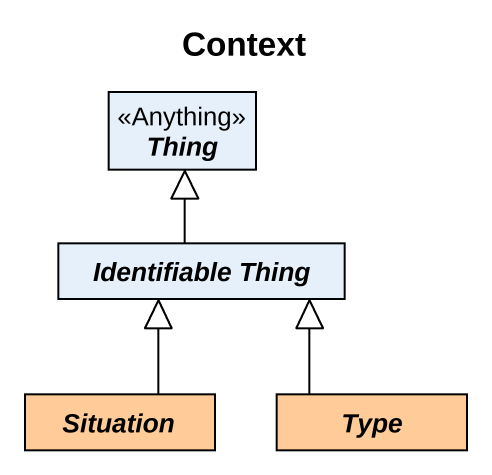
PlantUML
@startuml
title Context
hide circle
hide empty members
abstract class Thing <<Anything>>
abstract class "Identifiable Thing" as Identifiable_Thing
abstract class Situation #FFCC99
abstract class Type #FFCC99
Identifiable_Thing -up-|> Thing
Situation -up-|> Identifiable_Thing
Type -up-|> Identifiable_Thing
@enduml
